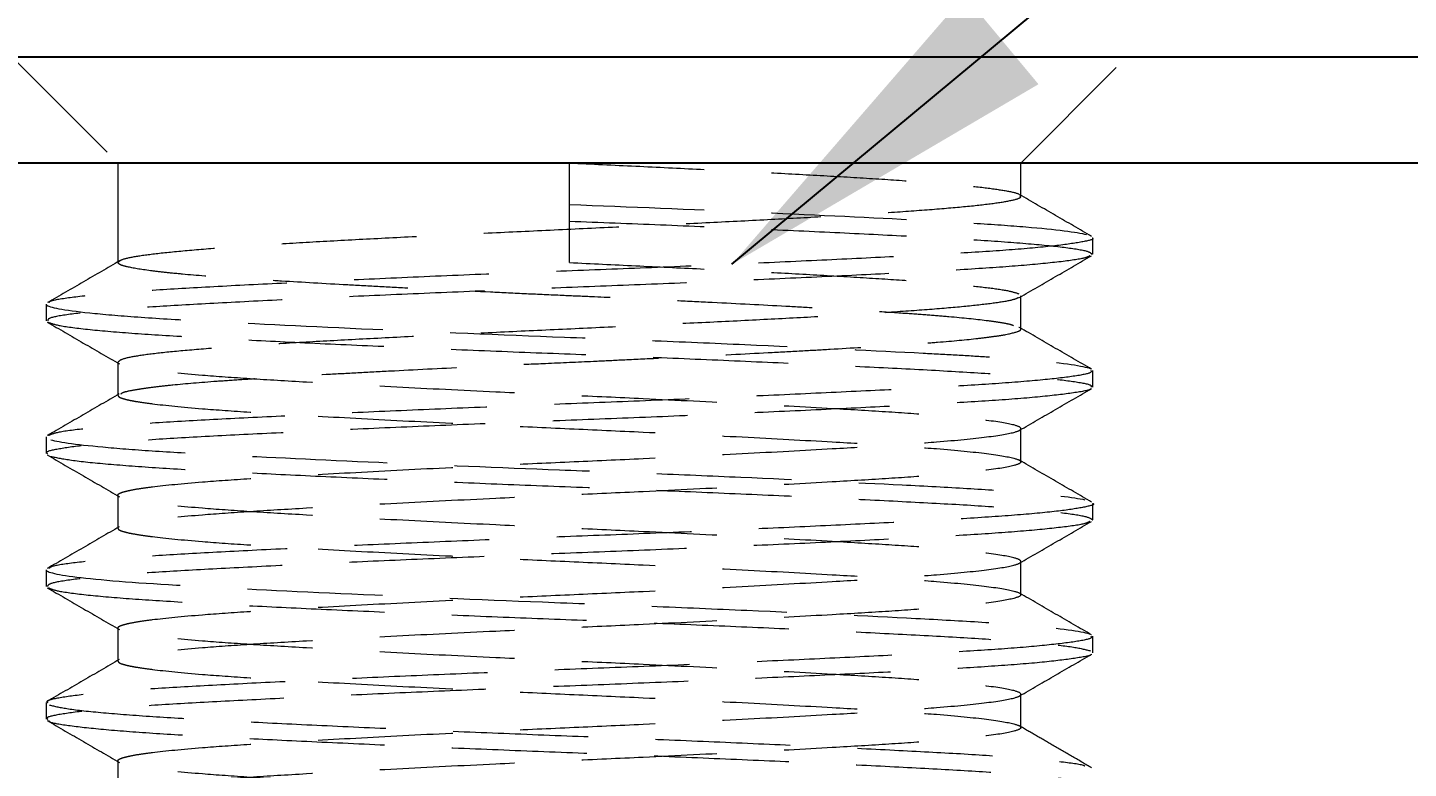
# Model space of a CAD drawing. Header units: millimetres. Extents: x 18 to 361, y 95 to 272.
# Drawn here: x 75.41 to 88.41, y 168.89 to 175.86 of the extents above; entities that cross this region are included whole.
import ezdxf

# ---------------------------------------------------------------- set-up
doc = ezdxf.new("R2010")
doc.units = ezdxf.units.MM
doc.linetypes.add('HIDDEN', pattern=[1.905, 1.27, -0.635])
doc.styles.add('SLDTEXTSTYLE0', font='TXT', dxfattribs={"width": 0.75})
doc.dimstyles.new('SLDDIMSTYLE0', dxfattribs={"dimtxt": 3.5, "dimasz": 3.302, "dimexe": 0, "dimexo": 0.0625, "dimgap": 0.875, "dimtad": 1, "dimrnd": 1e-09, "dimzin": 4, "dimdsep": 46, "dimtxsty": 'SLDTEXTSTYLE0', "dimsah": 1, "dimcen": 0.09, "dimadec": 0, "dimazin": 1, "dimtfac": 1, "dimtmove": 0, "dimatfit": 0, "dimfxl": 0, "dimfrac": 2, "dimtolj": 1, "dimtzin": 12, "dimarcsym": 0})
doc.dimstyles.new('SLDDIMSTYLE3', dxfattribs={"dimtxt": 0.18, "dimasz": 3.302, "dimexe": 0, "dimexo": 0.0625, "dimgap": 0, "dimtad": 0, "dimtih": 1, "dimtoh": 1, "dimdec": 0, "dimrnd": 1e-09, "dimzin": 0, "dimdsep": 46, "dimtxsty": 'Standard', "dimsah": 1, "dimcen": 0.09, "dimadec": 0, "dimazin": 0, "dimtfac": 3.302, "dimtdec": 0, "dimtofl": 0, "dimtmove": 0, "dimatfit": 3, "dimfxl": 0, "dimfrac": 2, "dimtolj": 1, "dimtzin": 0, "dimarcsym": 0})

# ---------------------------------------------------------------- blocks, each defined once
blk = doc.blocks.new('_D')
at = {"color": 7, "linetype": 'Continuous', "lineweight": 0}
for p, q in [((68.011, 175.589), (68.011, 179.77)), ((93.011, 175.589), (93.011, 179.77)), ((68.011, 178.77), (61.661, 178.77)), ((93.011, 178.77), (68.011, 178.77)), ((93.011, 178.77), (99.361, 178.77))]:
    blk.add_line(p, q, dxfattribs=at)
at = {"color": 7, "linetype": 'Continuous', "lineweight": 18}
for points in [[(68.011, 178.77), (64.709, 179.278), (64.709, 178.262)], [(93.011, 178.77), (96.313, 178.262), (96.313, 179.278)]]:
    blk.add_solid(points, dxfattribs=at)
at = {"color": 7, "linetype": 'Continuous', "lineweight": 18, "char_height": 3.5, "attachment_point": 1, "style": 'SLDTEXTSTYLE0'}
for s, insert in [('%%c', (70.588, 183.282)), ('25.00', (75.866, 183.336))]:
    blk.add_mtext(s, dxfattribs=dict(at, insert=insert))

msp = doc.modelspace()

# ---------------------------------------------------------------- linework, layer by layer
at = {"color": 7, "linetype": 'Continuous', "lineweight": 25}
for p, q in [((69.011, 175.589), (92.011, 175.589)), ((93.011, 174.589), (68.011, 174.589))]:
    msp.add_line(p, q, dxfattribs=at)
at = {"color": 7, "linetype": 'HIDDEN', "lineweight": 18}
for p, q in [((75.261, 175.589), (76.261, 174.589)), ((84.761, 174.589), (85.761, 175.589)), ((76.261, 174.589), (76.261, 173.652)), ((80.511, 173.652), (80.511, 174.589)), ((84.761, 174.277), (84.761, 174.589)), ((85.438, 173.73), (85.438, 173.886)), ((75.585, 173.261), (75.585, 173.105)), ((84.761, 173.027), (84.761, 173.339)), ((84.754, 173.038), (84.742, 173.042)), ((76.261, 172.714), (76.261, 172.402)), ((85.438, 172.48), (85.438, 172.636)), ((75.585, 172.011), (75.585, 171.855)), ((84.761, 171.777), (84.761, 172.089)), ((76.261, 171.464), (76.261, 171.152)), ((85.438, 171.23), (85.438, 171.386)), ((84.761, 170.527), (84.761, 170.839)), ((75.585, 170.761), (75.585, 170.605)), ((76.261, 170.214), (76.261, 169.902)), ((85.438, 169.98), (85.438, 170.136)), ((75.585, 169.511), (75.585, 169.355)), ((84.761, 169.277), (84.761, 169.589)), ((76.261, 168.964), (76.261, 168.652))]:
    msp.add_line(p, q, dxfattribs=at)
for points, knots in [([(80.511, 174.589), (80.72, 174.579), (81.137, 174.56), (81.75, 174.53), (82.335, 174.501), (82.881, 174.472), (83.376, 174.443), (83.809, 174.413), (84.17, 174.384), (84.454, 174.355), (84.644, 174.325), (84.739, 174.304), (84.743, 174.293), (84.743, 174.292)], [0, 0, 0, 0, 0.098531, 0.197061, 0.295592, 0.394123, 0.492653, 0.591184, 0.689715, 0.788245, 0.886776, 0.985307, 1, 1, 1, 1]), ([(84.751, 174.277), (84.754, 174.273), (84.765, 174.26), (84.691, 174.237), (84.529, 174.208), (84.273, 174.179), (83.937, 174.15), (83.527, 174.12), (83.052, 174.091), (82.522, 174.062), (81.948, 174.032), (81.344, 174.003), (80.721, 173.974), (80.093, 173.944), (79.475, 173.915), (78.879, 173.886), (78.319, 173.857), (77.805, 173.827), (77.351, 173.798), (76.965, 173.769), (76.655, 173.739), (76.431, 173.71), (76.288, 173.681), (76.27, 173.661), (76.261, 173.652)], [0, 0, 0, 0, 0.015619, 0.062494, 0.109369, 0.156245, 0.20312, 0.249995, 0.296871, 0.343746, 0.390621, 0.437496, 0.484372, 0.531247, 0.578122, 0.624998, 0.671873, 0.718748, 0.765624, 0.812499, 0.859374, 0.906249, 0.953125, 1, 1, 1, 1]), ([(80.511, 174.198), (81.077, 174.177), (81.663, 174.153), (82.766, 174.104), (83.281, 174.079), (83.934, 174.046), (84.132, 174.035), (84.497, 174.012), (84.663, 174), (85.094, 173.964), (85.289, 173.939), (85.379, 173.916)], [0, 0, 0, 0, 0.25, 0.25, 0.5, 0.5, 0.625, 0.625, 0.75, 0.75, 1, 1, 1, 1]), ([(85.427, 173.899), (85.314, 173.964), (85.088, 174.095), (84.862, 174.226), (84.749, 174.291)], [0, 0, 0, 0, 0.500045, 1, 1, 1, 1]), ([(80.511, 174.042), (80.798, 174.031), (81.378, 174.008), (82.224, 173.972), (83.019, 173.936), (83.729, 173.9), (84.337, 173.868), (84.831, 173.832), (85.189, 173.796), (85.404, 173.761), (85.422, 173.74), (85.431, 173.73)], [0, 0, 0, 0, 0.111273, 0.224711, 0.338551, 0.450994, 0.561527, 0.674212, 0.788097, 0.901379, 1, 1, 1, 1]), ([(85.431, 173.886), (85.433, 173.885), (85.457, 173.872), (85.36, 173.848), (85.126, 173.812), (84.731, 173.775), (84.212, 173.74), (83.579, 173.707), (82.849, 173.672), (82.039, 173.635), (81.186, 173.599), (80.318, 173.566), (79.454, 173.532), (78.616, 173.495), (77.837, 173.459), (77.149, 173.424), (76.565, 173.391), (76.097, 173.355), (75.779, 173.319), (75.618, 173.292), (75.613, 173.278), (75.612, 173.275)], [0, 0, 0, 0, 0.0062914, 0.0634118, 0.1215434, 0.1797779, 0.2371973, 0.2938115, 0.3516023, 0.4099058, 0.4677978, 0.5244874, 0.581763, 0.6399519, 0.6981405, 0.7554149, 0.8121052, 0.869998, 0.9283015, 0.9860914, 1, 1, 1, 1]), ([(76.276, 173.667), (76.163, 173.602), (75.937, 173.471), (75.711, 173.34), (75.598, 173.275)], [0, 0, 0, 0, 0.499936, 1, 1, 1, 1]), ([(85.411, 173.716), (85.396, 173.708), (85.358, 173.689), (85.12, 173.656), (84.733, 173.619), (84.211, 173.584), (83.579, 173.551), (82.849, 173.515), (82.039, 173.479), (81.186, 173.443), (80.318, 173.41), (79.454, 173.375), (78.616, 173.339), (77.837, 173.303), (77.149, 173.268), (76.565, 173.235), (76.099, 173.199), (75.775, 173.163), (75.601, 173.131), (75.601, 173.112), (75.601, 173.105)], [0, 0, 0, 0, 0.0411454, 0.0991922, 0.1573418, 0.2146775, 0.2712091, 0.3289155, 0.387134, 0.4449416, 0.5015485, 0.5587406, 0.6168446, 0.6749482, 0.7321392, 0.7887468, 0.8465551, 0.9047736, 0.9624791, 1, 1, 1, 1]), ([(84.692, 173.058), (84.679, 173.063), (84.653, 173.073), (84.554, 173.089), (84.39, 173.112), (84.163, 173.135), (83.882, 173.158), (83.632, 173.176), (83.375, 173.192), (83.101, 173.208), (82.842, 173.223), (82.432, 173.246), (81.986, 173.269), (81.526, 173.292), (81.147, 173.31), (80.787, 173.327), (80.422, 173.343), (80.105, 173.357), (79.631, 173.38), (79.166, 173.402), (78.725, 173.425), (78.299, 173.448), (77.902, 173.471), (77.546, 173.493), (77.217, 173.514), (76.933, 173.536), (76.703, 173.559), (76.507, 173.582), (76.36, 173.607), (76.274, 173.632), (76.266, 173.645), (76.261, 173.652)], [0, 0, 0, 0, 0.025744, 0.052503, 0.079433, 0.138949, 0.166831, 0.194907, 0.230605, 0.25223, 0.278988, 0.305918, 0.365435, 0.393332, 0.41913, 0.457137, 0.47871, 0.505468, 0.532398, 0.591916, 0.618675, 0.645605, 0.705122, 0.731884, 0.758817, 0.818341, 0.845099, 0.872029, 0.931546, 0.965595, 1, 1, 1, 1]), ([(84.748, 173.324), (84.861, 173.389), (85.087, 173.52), (85.314, 173.651), (85.427, 173.717)], [0, 0, 0, 0, 0.499928, 1, 1, 1, 1]), ([(84.741, 173.323), (84.725, 173.316), (84.69, 173.298), (84.526, 173.271), (84.274, 173.241), (83.937, 173.212), (83.528, 173.183), (83.052, 173.153), (82.522, 173.124), (81.948, 173.095), (81.344, 173.066), (80.721, 173.036), (80.093, 173.007), (79.475, 172.978), (78.879, 172.948), (78.319, 172.919), (77.805, 172.89), (77.351, 172.861), (76.965, 172.831), (76.655, 172.802), (76.431, 172.773), (76.288, 172.743), (76.27, 172.724), (76.261, 172.714)], [0, 0, 0, 0, 0.038554, 0.086626, 0.134698, 0.182771, 0.230843, 0.278915, 0.326988, 0.37506, 0.423132, 0.471205, 0.519277, 0.567349, 0.615422, 0.663494, 0.711566, 0.759638, 0.807711, 0.855783, 0.903855, 0.951928, 1, 1, 1, 1]), ([(75.593, 173.25), (75.628, 173.226), (75.781, 173.2), (76.175, 173.161), (76.334, 173.148), (76.694, 173.123), (76.894, 173.112), (77.55, 173.077), (78.082, 173.051), (79.24, 172.999), (79.863, 172.973), (80.766, 172.939), (81.071, 172.927), (81.679, 172.902), (81.981, 172.889), (82.856, 172.85), (83.395, 172.824), (83.953, 172.794), (84.059, 172.789), (84.263, 172.777), (84.36, 172.771), (84.637, 172.752), (84.8, 172.74), (85.212, 172.701), (85.377, 172.675), (85.423, 172.651)], [0, 0, 0, 0, 0.125, 0.125, 0.1875, 0.1875, 0.25, 0.25, 0.375, 0.375, 0.5, 0.5, 0.5625, 0.5625, 0.625, 0.625, 0.75, 0.75, 0.78125, 0.78125, 0.8125, 0.8125, 0.875, 0.875, 1, 1, 1, 1]), ([(75.596, 173.092), (75.709, 173.026), (75.935, 172.895), (76.161, 172.764), (76.275, 172.699)], [0, 0, 0, 0, 0.500072, 1, 1, 1, 1]), ([(75.6, 173.092), (75.63, 173.081), (75.692, 173.058), (75.976, 173.022), (76.396, 172.986), (76.943, 172.952), (77.598, 172.918), (78.349, 172.882), (79.171, 172.846), (80.029, 172.81), (80.898, 172.778), (81.759, 172.742), (82.587, 172.706), (83.347, 172.67), (84.013, 172.636), (84.572, 172.602), (85.01, 172.566), (85.299, 172.529), (85.437, 172.501), (85.424, 172.485), (85.42, 172.48)], [0, 0, 0, 0, 0.054072, 0.112223, 0.170271, 0.227308, 0.284031, 0.341932, 0.40014, 0.457735, 0.514229, 0.571702, 0.629888, 0.687867, 0.744739, 0.801613, 0.859594, 0.917779, 0.97525, 1, 1, 1, 1]), ([(76.288, 172.416), (76.295, 172.422), (76.311, 172.435), (76.399, 172.452), (76.505, 172.469), (76.623, 172.485), (76.834, 172.508), (77.103, 172.531), (77.417, 172.552), (77.759, 172.574), (78.14, 172.596), (78.555, 172.619), (78.989, 172.641), (79.451, 172.665), (79.932, 172.688), (80.317, 172.705), (80.679, 172.721), (81.033, 172.738), (81.347, 172.753), (81.812, 172.775), (82.266, 172.799), (82.686, 172.821), (83.087, 172.844), (83.45, 172.866), (83.772, 172.887), (84.065, 172.909), (84.307, 172.932), (84.493, 172.955), (84.644, 172.978), (84.732, 173.001), (84.763, 173.019), (84.759, 173.025), (84.759, 173.027)], [0, 0, 0, 0, 0.029476, 0.064206, 0.085245, 0.111282, 0.137487, 0.195399, 0.222547, 0.247653, 0.30558, 0.33162, 0.357827, 0.415746, 0.44288, 0.470202, 0.504942, 0.525986, 0.552027, 0.578234, 0.636153, 0.663301, 0.688407, 0.746334, 0.772374, 0.798582, 0.856501, 0.882542, 0.908749, 0.966668, 0.992711, 1, 1, 1, 1]), ([(85.427, 172.649), (85.314, 172.714), (85.087, 172.845), (84.861, 172.976), (84.748, 173.042)], [0, 0, 0, 0, 0.500074, 1, 1, 1, 1]), ([(85.42, 172.636), (85.422, 172.63), (85.43, 172.612), (85.274, 172.582), (84.968, 172.546), (84.515, 172.51), (83.943, 172.476), (83.266, 172.442), (82.496, 172.406), (81.662, 172.369), (80.8, 172.334), (79.931, 172.301), (79.076, 172.265), (78.259, 172.229), (77.519, 172.193), (76.876, 172.16), (76.341, 172.125), (75.938, 172.089), (75.678, 172.055), (75.628, 172.033), (75.606, 172.024)], [0, 0, 0, 0, 0.0316903, 0.0892308, 0.1473834, 0.205227, 0.2618933, 0.3188782, 0.3768711, 0.4349659, 0.4922468, 0.5487259, 0.606379, 0.664543, 0.7222957, 0.7788488, 0.8359885, 0.8940385, 0.9520873, 1, 1, 1, 1]), ([(76.261, 171.464), (76.262, 171.467), (76.264, 171.474), (76.282, 171.484), (76.317, 171.496), (76.375, 171.51), (76.462, 171.526), (76.651, 171.552), (76.981, 171.584), (77.493, 171.62), (78.096, 171.656), (78.871, 171.698), (79.723, 171.741), (80.511, 171.777), (81.3, 171.812), (82.152, 171.855), (82.927, 171.897), (83.53, 171.933), (84.042, 171.969), (84.472, 172.011), (84.716, 172.053), (84.78, 172.089), (84.716, 172.125), (84.472, 172.167), (84.042, 172.209), (83.53, 172.245), (82.927, 172.281), (82.152, 172.323), (81.3, 172.366), (80.511, 172.402), (79.723, 172.437), (78.871, 172.48), (78.096, 172.522), (77.493, 172.558), (76.981, 172.594), (76.624, 172.629), (76.413, 172.66), (76.316, 172.681), (76.269, 172.699), (76.264, 172.709), (76.261, 172.714)], [0, 0, 0, 0, 0.0075635, 0.0162741, 0.0261316, 0.0371361, 0.0492873, 0.0625851, 0.0989677, 0.125074, 0.1511804, 0.187563, 0.2239455, 0.2500519, 0.2761583, 0.3125408, 0.3489234, 0.3750298, 0.4011361, 0.4375187, 0.4739013, 0.5000077, 0.526114, 0.5624966, 0.5988792, 0.6249855, 0.6510919, 0.6874745, 0.7238571, 0.7499634, 0.7760698, 0.8124524, 0.8488349, 0.8749413, 0.9010476, 0.9374302, 0.9569402, 0.9738725, 0.9882261, 1, 1, 1, 1]), ([(85.416, 172.467), (85.416, 172.465), (85.417, 172.452), (85.27, 172.426), (84.969, 172.389), (84.514, 172.353), (83.943, 172.32), (83.266, 172.286), (82.496, 172.249), (81.662, 172.213), (80.8, 172.178), (79.931, 172.145), (79.076, 172.109), (78.259, 172.073), (77.519, 172.037), (76.875, 172.004), (76.343, 171.969), (75.933, 171.933), (75.681, 171.896), (75.572, 171.871), (75.594, 171.857), (75.597, 171.855)], [0, 0, 0, 0, 0.009376, 0.066969, 0.125175, 0.183072, 0.23979, 0.296827, 0.354873, 0.413021, 0.470354, 0.526885, 0.584591, 0.642808, 0.700614, 0.757219, 0.814411, 0.872514, 0.930616, 0.987804, 1, 1, 1, 1]), ([(76.274, 172.416), (76.161, 172.351), (75.935, 172.22), (75.709, 172.089), (75.596, 172.024)], [0, 0, 0, 0, 0.499936, 1, 1, 1, 1]), ([(76.261, 172.402), (76.262, 172.399), (76.264, 172.392), (76.282, 172.381), (76.317, 172.369), (76.375, 172.355), (76.462, 172.34), (76.651, 172.314), (76.981, 172.281), (77.493, 172.245), (78.096, 172.209), (78.871, 172.167), (79.723, 172.125), (80.511, 172.089), (81.3, 172.053), (82.152, 172.011), (82.927, 171.969), (83.53, 171.933), (84.042, 171.897), (84.472, 171.855), (84.716, 171.812), (84.78, 171.777), (84.716, 171.741), (84.472, 171.698), (84.042, 171.656), (83.53, 171.62), (82.927, 171.584), (82.152, 171.542), (81.3, 171.5), (80.511, 171.464), (79.723, 171.428), (78.871, 171.386), (78.096, 171.344), (77.493, 171.308), (76.981, 171.272), (76.624, 171.237), (76.413, 171.206), (76.316, 171.184), (76.269, 171.167), (76.264, 171.156), (76.261, 171.152)], [0, 0, 0, 0, 0.007563, 0.016274, 0.026132, 0.037136, 0.049287, 0.062585, 0.098968, 0.125074, 0.15118, 0.187563, 0.223946, 0.250052, 0.276158, 0.312541, 0.348923, 0.37503, 0.401136, 0.437519, 0.473901, 0.500008, 0.526114, 0.562497, 0.598879, 0.624986, 0.651092, 0.687474, 0.723857, 0.749963, 0.77607, 0.812452, 0.848835, 0.874941, 0.901048, 0.93743, 0.95694, 0.973873, 0.988226, 1, 1, 1, 1]), ([(84.748, 172.074), (84.861, 172.139), (85.087, 172.27), (85.314, 172.401), (85.427, 172.467)], [0, 0, 0, 0, 0.499728, 1, 1, 1, 1]), ([(75.63, 171.985), (75.708, 171.961), (75.893, 171.937), (76.309, 171.9), (76.47, 171.888), (76.828, 171.865), (77.022, 171.855), (77.662, 171.821), (78.171, 171.797), (79.266, 171.748), (79.851, 171.724), (80.702, 171.691), (80.988, 171.68), (81.56, 171.657), (81.846, 171.645), (82.678, 171.608), (83.2, 171.583), (83.866, 171.549), (84.067, 171.539), (84.44, 171.516), (84.61, 171.504), (85.055, 171.468), (85.262, 171.443), (85.363, 171.42)], [0, 0, 0, 0, 0.125, 0.125, 0.1875, 0.1875, 0.25, 0.25, 0.375, 0.375, 0.5, 0.5, 0.5625, 0.5625, 0.625, 0.625, 0.75, 0.75, 0.8125, 0.8125, 0.875, 0.875, 1, 1, 1, 1]), ([(75.596, 171.842), (75.709, 171.776), (75.935, 171.645), (76.162, 171.514), (76.275, 171.449)], [0, 0, 0, 0, 0.5002721, 1, 1, 1, 1]), ([(75.63, 171.828), (75.685, 171.817), (75.794, 171.793), (76.148, 171.756), (76.625, 171.721), (77.222, 171.687), (77.921, 171.653), (78.708, 171.616), (79.551, 171.58), (80.416, 171.546), (81.284, 171.512), (82.133, 171.476), (82.936, 171.44), (83.656, 171.404), (84.276, 171.371), (84.783, 171.336), (85.157, 171.3), (85.394, 171.263), (85.423, 171.241), (85.438, 171.23)], [0, 0, 0, 0, 0.0591002, 0.1186189, 0.1776124, 0.2354057, 0.2940242, 0.3534731, 0.4128153, 0.4711237, 0.5291131, 0.5883061, 0.6478129, 0.7066909, 0.7644459, 0.8232015, 0.8826855, 0.9419575, 1, 1, 1, 1]), ([(85.427, 171.399), (85.314, 171.464), (85.088, 171.595), (84.861, 171.726), (84.748, 171.791)], [0, 0, 0, 0, 0.500072, 1, 1, 1, 1]), ([(76.261, 170.214), (76.262, 170.217), (76.264, 170.224), (76.282, 170.234), (76.317, 170.246), (76.375, 170.26), (76.462, 170.276), (76.651, 170.302), (76.981, 170.334), (77.493, 170.37), (78.096, 170.406), (78.871, 170.448), (79.723, 170.491), (80.511, 170.527), (81.3, 170.562), (82.152, 170.605), (82.927, 170.647), (83.53, 170.683), (84.042, 170.719), (84.472, 170.761), (84.716, 170.803), (84.78, 170.839), (84.716, 170.875), (84.472, 170.917), (84.042, 170.959), (83.53, 170.995), (82.927, 171.031), (82.152, 171.073), (81.3, 171.116), (80.511, 171.152), (79.723, 171.187), (78.871, 171.23), (78.096, 171.272), (77.493, 171.308), (76.981, 171.344), (76.624, 171.379), (76.413, 171.41), (76.316, 171.431), (76.269, 171.449), (76.264, 171.459), (76.261, 171.464)], [0, 0, 0, 0, 0.007563, 0.016274, 0.026132, 0.037136, 0.049287, 0.062585, 0.098968, 0.125074, 0.15118, 0.187563, 0.223946, 0.250052, 0.276158, 0.312541, 0.348923, 0.37503, 0.401136, 0.437519, 0.473901, 0.500008, 0.526114, 0.562497, 0.598879, 0.624986, 0.651092, 0.687474, 0.723857, 0.749963, 0.77607, 0.812452, 0.848835, 0.874941, 0.901048, 0.93743, 0.95694, 0.973873, 0.988226, 1, 1, 1, 1]), ([(85.438, 171.386), (85.438, 171.386), (85.463, 171.375), (85.375, 171.352), (85.161, 171.316), (84.78, 171.279), (84.275, 171.244), (83.654, 171.211), (82.933, 171.176), (82.13, 171.139), (81.281, 171.103), (80.413, 171.07), (79.548, 171.035), (78.705, 170.999), (77.919, 170.963), (77.219, 170.928), (76.624, 170.895), (76.143, 170.859), (75.805, 170.823), (75.626, 170.794), (75.616, 170.778), (75.613, 170.773)], [0, 0, 0, 0, 0.000061, 0.056828, 0.114697, 0.172771, 0.23013, 0.286517, 0.344003, 0.4021, 0.459888, 0.516499, 0.57343, 0.631368, 0.689407, 0.746632, 0.803057, 0.860656, 0.918764, 0.976461, 1, 1, 1, 1]), ([(85.409, 171.216), (85.398, 171.21), (85.371, 171.191), (85.154, 171.16), (84.782, 171.123), (84.274, 171.088), (83.654, 171.055), (82.933, 171.019), (82.13, 170.983), (81.281, 170.947), (80.413, 170.914), (79.548, 170.879), (78.705, 170.843), (77.919, 170.807), (77.219, 170.772), (76.624, 170.739), (76.143, 170.703), (75.803, 170.667), (75.609, 170.633), (75.601, 170.613), (75.598, 170.605)], [0, 0, 0, 0, 0.034802, 0.092759, 0.150921, 0.208367, 0.264839, 0.322413, 0.380598, 0.438473, 0.49517, 0.552188, 0.610214, 0.668341, 0.725652, 0.782163, 0.83985, 0.898046, 0.95583, 1, 1, 1, 1]), ([(84.748, 170.824), (84.861, 170.889), (85.087, 171.02), (85.314, 171.151), (85.427, 171.217)], [0, 0, 0, 0, 0.499527, 1, 1, 1, 1]), ([(76.273, 171.166), (76.16, 171.1), (75.934, 170.969), (75.708, 170.838), (75.594, 170.773)], [0, 0, 0, 0, 0.499927, 1, 1, 1, 1]), ([(76.261, 171.152), (76.262, 171.149), (76.264, 171.142), (76.282, 171.131), (76.317, 171.119), (76.375, 171.105), (76.462, 171.09), (76.651, 171.064), (76.981, 171.031), (77.493, 170.995), (78.096, 170.959), (78.871, 170.917), (79.723, 170.875), (80.511, 170.839), (81.3, 170.803), (82.152, 170.761), (82.927, 170.719), (83.53, 170.683), (84.042, 170.647), (84.472, 170.605), (84.716, 170.562), (84.78, 170.527), (84.716, 170.491), (84.472, 170.448), (84.042, 170.406), (83.53, 170.37), (82.927, 170.334), (82.152, 170.292), (81.3, 170.25), (80.511, 170.214), (79.723, 170.178), (78.871, 170.136), (78.096, 170.094), (77.493, 170.058), (76.981, 170.022), (76.624, 169.987), (76.413, 169.956), (76.316, 169.934), (76.269, 169.917), (76.264, 169.906), (76.261, 169.902)], [0, 0, 0, 0, 0.0075635, 0.0162741, 0.0261316, 0.0371361, 0.0492873, 0.0625851, 0.0989677, 0.125074, 0.1511804, 0.187563, 0.2239455, 0.2500519, 0.2761583, 0.3125408, 0.3489234, 0.3750298, 0.4011361, 0.4375187, 0.4739013, 0.5000077, 0.526114, 0.5624966, 0.5988792, 0.6249855, 0.6510919, 0.6874745, 0.7238571, 0.7499634, 0.7760698, 0.8124524, 0.8488349, 0.8749413, 0.9010476, 0.9374302, 0.9569402, 0.9738725, 0.9882261, 1, 1, 1, 1]), ([(75.589, 170.754), (75.612, 170.73), (75.752, 170.704), (76.256, 170.652), (76.618, 170.627), (77.473, 170.581), (77.997, 170.555), (79.146, 170.503), (79.768, 170.477), (80.674, 170.442), (80.976, 170.43), (81.585, 170.406), (81.888, 170.393), (82.769, 170.354), (83.316, 170.328), (84, 170.292), (84.206, 170.281), (84.583, 170.256), (84.752, 170.244), (85.179, 170.205), (85.357, 170.179), (85.415, 170.154)], [0, 0, 0, 0, 0.125, 0.125, 0.25, 0.25, 0.375, 0.375, 0.5, 0.5, 0.5625, 0.5625, 0.625, 0.625, 0.75, 0.75, 0.8125, 0.8125, 0.875, 0.875, 1, 1, 1, 1]), ([(75.596, 170.592), (75.709, 170.526), (75.935, 170.395), (76.162, 170.264), (76.275, 170.199)], [0, 0, 0, 0, 0.500473, 1, 1, 1, 1]), ([(75.607, 170.592), (75.629, 170.582), (75.679, 170.561), (75.939, 170.526), (76.343, 170.49), (76.878, 170.456), (77.521, 170.422), (78.262, 170.386), (79.079, 170.35), (79.934, 170.314), (80.803, 170.281), (81.665, 170.246), (82.499, 170.21), (83.268, 170.174), (83.945, 170.139), (84.517, 170.106), (84.966, 170.07), (85.287, 170.033), (85.373, 170.01), (85.415, 169.998)], [0, 0, 0, 0, 0.049216, 0.109183, 0.169148, 0.228169, 0.286593, 0.346255, 0.40634, 0.465893, 0.524235, 0.583412, 0.643426, 0.703332, 0.762193, 0.820735, 0.880491, 0.940563, 1, 1, 1, 1]), ([(85.426, 170.149), (85.313, 170.214), (85.087, 170.345), (84.861, 170.476), (84.748, 170.542)], [0, 0, 0, 0, 0.500071, 1, 1, 1, 1]), ([(76.261, 168.964), (76.262, 168.967), (76.264, 168.974), (76.282, 168.984), (76.317, 168.996), (76.375, 169.01), (76.462, 169.026), (76.651, 169.052), (76.981, 169.084), (77.493, 169.12), (78.096, 169.156), (78.871, 169.198), (79.723, 169.241), (80.511, 169.277), (81.3, 169.312), (82.152, 169.355), (82.927, 169.397), (83.53, 169.433), (84.042, 169.469), (84.472, 169.511), (84.716, 169.553), (84.78, 169.589), (84.716, 169.625), (84.472, 169.667), (84.042, 169.709), (83.53, 169.745), (82.927, 169.781), (82.152, 169.823), (81.3, 169.866), (80.511, 169.902), (79.723, 169.937), (78.871, 169.98), (78.096, 170.022), (77.493, 170.058), (76.981, 170.094), (76.624, 170.129), (76.413, 170.16), (76.316, 170.181), (76.269, 170.199), (76.264, 170.209), (76.261, 170.214)], [0, 0, 0, 0, 0.0075635, 0.0162741, 0.0261316, 0.0371361, 0.0492873, 0.0625851, 0.0989677, 0.125074, 0.1511804, 0.187563, 0.2239455, 0.2500519, 0.2761583, 0.3125408, 0.3489234, 0.3750298, 0.4011361, 0.4375187, 0.4739013, 0.5000077, 0.526114, 0.5624966, 0.5988792, 0.6249855, 0.6510919, 0.6874745, 0.7238571, 0.7499634, 0.7760698, 0.8124524, 0.8488349, 0.8749413, 0.9010476, 0.9374302, 0.9569402, 0.9738725, 0.9882261, 1, 1, 1, 1]), ([(85.42, 170.136), (85.424, 170.131), (85.437, 170.115), (85.298, 170.086), (85.009, 170.05), (84.57, 170.013), (84.011, 169.98), (83.344, 169.946), (82.584, 169.91), (81.756, 169.873), (80.895, 169.838), (80.026, 169.805), (79.168, 169.769), (78.346, 169.733), (77.596, 169.697), (76.941, 169.663), (76.395, 169.629), (75.971, 169.593), (75.701, 169.557), (75.578, 169.529), (75.597, 169.514), (75.601, 169.511)], [0, 0, 0, 0, 0.024404, 0.080626, 0.137544, 0.194259, 0.249889, 0.305527, 0.362245, 0.419162, 0.475378, 0.530643, 0.586985, 0.643926, 0.700562, 0.756045, 0.811845, 0.868629, 0.925512, 0.981597, 1, 1, 1, 1]), ([(85.423, 169.967), (85.423, 169.966), (85.427, 169.954), (85.293, 169.93), (85.011, 169.893), (84.57, 169.857), (84.011, 169.823), (83.344, 169.789), (82.584, 169.753), (81.756, 169.717), (80.895, 169.682), (80.026, 169.649), (79.168, 169.613), (78.346, 169.577), (77.596, 169.541), (76.941, 169.507), (76.395, 169.473), (75.971, 169.437), (75.701, 169.4), (75.578, 169.373), (75.597, 169.358), (75.601, 169.354)], [0, 0, 0, 0, 0.003161, 0.060608, 0.118768, 0.176719, 0.233562, 0.290413, 0.348367, 0.406525, 0.463967, 0.520436, 0.578007, 0.636189, 0.69406, 0.750753, 0.807768, 0.865791, 0.923914, 0.981222, 1, 1, 1, 1]), ([(76.273, 169.916), (76.16, 169.85), (75.934, 169.719), (75.708, 169.588), (75.594, 169.523)], [0, 0, 0, 0, 0.499921, 1, 1, 1, 1]), ([(76.261, 169.902), (76.262, 169.899), (76.264, 169.892), (76.282, 169.881), (76.317, 169.869), (76.375, 169.855), (76.462, 169.84), (76.651, 169.814), (76.981, 169.781), (77.493, 169.745), (78.096, 169.709), (78.871, 169.667), (79.723, 169.625), (80.511, 169.589), (81.3, 169.553), (82.152, 169.511), (82.927, 169.469), (83.53, 169.433), (84.042, 169.397), (84.472, 169.355), (84.716, 169.312), (84.78, 169.277), (84.716, 169.241), (84.472, 169.198), (84.042, 169.156), (83.53, 169.12), (82.927, 169.084), (82.152, 169.042), (81.3, 169), (80.511, 168.964), (79.723, 168.928), (78.871, 168.886), (78.096, 168.844), (77.493, 168.808), (76.981, 168.772), (76.624, 168.737), (76.413, 168.706), (76.316, 168.684), (76.269, 168.667), (76.264, 168.656), (76.261, 168.652)], [0, 0, 0, 0, 0.007563, 0.016274, 0.026132, 0.037136, 0.049287, 0.062585, 0.098968, 0.125074, 0.15118, 0.187563, 0.223946, 0.250052, 0.276158, 0.312541, 0.348923, 0.37503, 0.401136, 0.437519, 0.473901, 0.500008, 0.526114, 0.562497, 0.598879, 0.624986, 0.651092, 0.687474, 0.723857, 0.749963, 0.77607, 0.812452, 0.848835, 0.874941, 0.901048, 0.93743, 0.95694, 0.973873, 0.988226, 1, 1, 1, 1]), ([(84.748, 169.574), (84.861, 169.639), (85.087, 169.77), (85.313, 169.901), (85.427, 169.967)], [0, 0, 0, 0, 0.499326, 1, 1, 1, 1]), ([(75.618, 169.488), (75.667, 169.477), (75.765, 169.453), (76.103, 169.416), (76.566, 169.381), (77.151, 169.347), (77.84, 169.313), (78.619, 169.276), (79.457, 169.24), (80.321, 169.205), (81.189, 169.172), (82.042, 169.136), (82.851, 169.1), (83.582, 169.064), (84.213, 169.031), (84.736, 168.996), (85.116, 168.96), (85.325, 168.933), (85.358, 168.919), (85.363, 168.917)], [0, 0, 0, 0, 0.061927, 0.124402, 0.186432, 0.247175, 0.308551, 0.370904, 0.433254, 0.494621, 0.555369, 0.617406, 0.67988, 0.741801, 0.802463, 0.863994, 0.926396, 0.988684, 1, 1, 1, 1]), ([(75.596, 169.342), (75.709, 169.276), (75.936, 169.145), (76.162, 169.014), (76.275, 168.949)], [0, 0, 0, 0, 0.500675, 1, 1, 1, 1]), ([(75.611, 169.342), (75.612, 169.338), (75.617, 169.324), (75.779, 169.297), (76.099, 169.26), (76.567, 169.224), (77.151, 169.191), (77.84, 169.156), (78.619, 169.12), (79.457, 169.084), (80.321, 169.049), (81.189, 169.016), (82.042, 168.98), (82.852, 168.944), (83.582, 168.908), (84.214, 168.875), (84.733, 168.84), (85.128, 168.804), (85.36, 168.767), (85.457, 168.743), (85.433, 168.731), (85.431, 168.73)], [0, 0, 0, 0, 0.01579, 0.073485, 0.131689, 0.18948, 0.246071, 0.303252, 0.361343, 0.419431, 0.476604, 0.5332, 0.590996, 0.6492, 0.706889, 0.763405, 0.820731, 0.878867, 0.936898, 0.993916, 1, 1, 1, 1]), ([(85.426, 168.899), (85.369, 168.932), (85.26, 168.995), (85.075, 169.101), (84.9, 169.204), (84.798, 169.262), (84.746, 169.293)], [0, 0, 0, 0, 0.269737, 0.508777, 0.744449, 1, 1, 1, 1]), ([(76.261, 167.714), (76.262, 167.717), (76.264, 167.724), (76.282, 167.734), (76.317, 167.746), (76.375, 167.76), (76.462, 167.776), (76.651, 167.802), (76.981, 167.834), (77.493, 167.87), (78.096, 167.906), (78.871, 167.948), (79.723, 167.991), (80.511, 168.027), (81.3, 168.062), (82.152, 168.105), (82.927, 168.147), (83.53, 168.183), (84.042, 168.219), (84.472, 168.261), (84.716, 168.303), (84.78, 168.339), (84.716, 168.375), (84.472, 168.417), (84.042, 168.459), (83.53, 168.495), (82.927, 168.531), (82.152, 168.573), (81.3, 168.616), (80.511, 168.652), (79.723, 168.687), (78.871, 168.73), (78.096, 168.772), (77.493, 168.808), (76.981, 168.844), (76.624, 168.879), (76.413, 168.91), (76.316, 168.931), (76.269, 168.949), (76.264, 168.959), (76.261, 168.964)], [0, 0, 0, 0, 0.007563, 0.016274, 0.026132, 0.037136, 0.049287, 0.062585, 0.098968, 0.125074, 0.15118, 0.187563, 0.223946, 0.250052, 0.276158, 0.312541, 0.348923, 0.37503, 0.401136, 0.437519, 0.473901, 0.500008, 0.526114, 0.562497, 0.598879, 0.624986, 0.651092, 0.687474, 0.723857, 0.749963, 0.77607, 0.812452, 0.848835, 0.874941, 0.901048, 0.93743, 0.95694, 0.973873, 0.988226, 1, 1, 1, 1])]:
    msp.add_open_spline(points, degree=3, knots=knots, dxfattribs=at)
msp.add_open_spline([(80.511, 173.652), (80.72, 173.642), (81.137, 173.622), (81.75, 173.593), (82.335, 173.564), (82.881, 173.534), (83.376, 173.505), (83.809, 173.476), (84.17, 173.446), (84.451, 173.417), (84.653, 173.388), (84.712, 173.368), (84.741, 173.359)], degree=3, dxfattribs=at)

# ---------------------------------------------------------------- dimensions: what is measured, and where the dimension line sits
at = {"color": 7, "linetype": 'Continuous', "lineweight": 18}
dim = msp.add_linear_dim(base=(68.011, 178.77), p1=(93.011, 174.589), p2=(68.011, 174.589), text='%%c<>', dimstyle='SLDDIMSTYLE0', dxfattribs=at)
dim.commit()
dim.dimension.update_dxf_attribs({"geometry": '_D', "text_midpoint": (79.046, 178.77), "dimtype": 160})

# ---------------------------------------------------------------- leaders
at = {"color": 7, "linetype": 'Continuous', "lineweight": 0}
msp.add_leader([(82.041, 173.636), (101.009, 189.414)], dimstyle='SLDDIMSTYLE3', dxfattribs=at)

doc.saveas('drawing.dxf')
